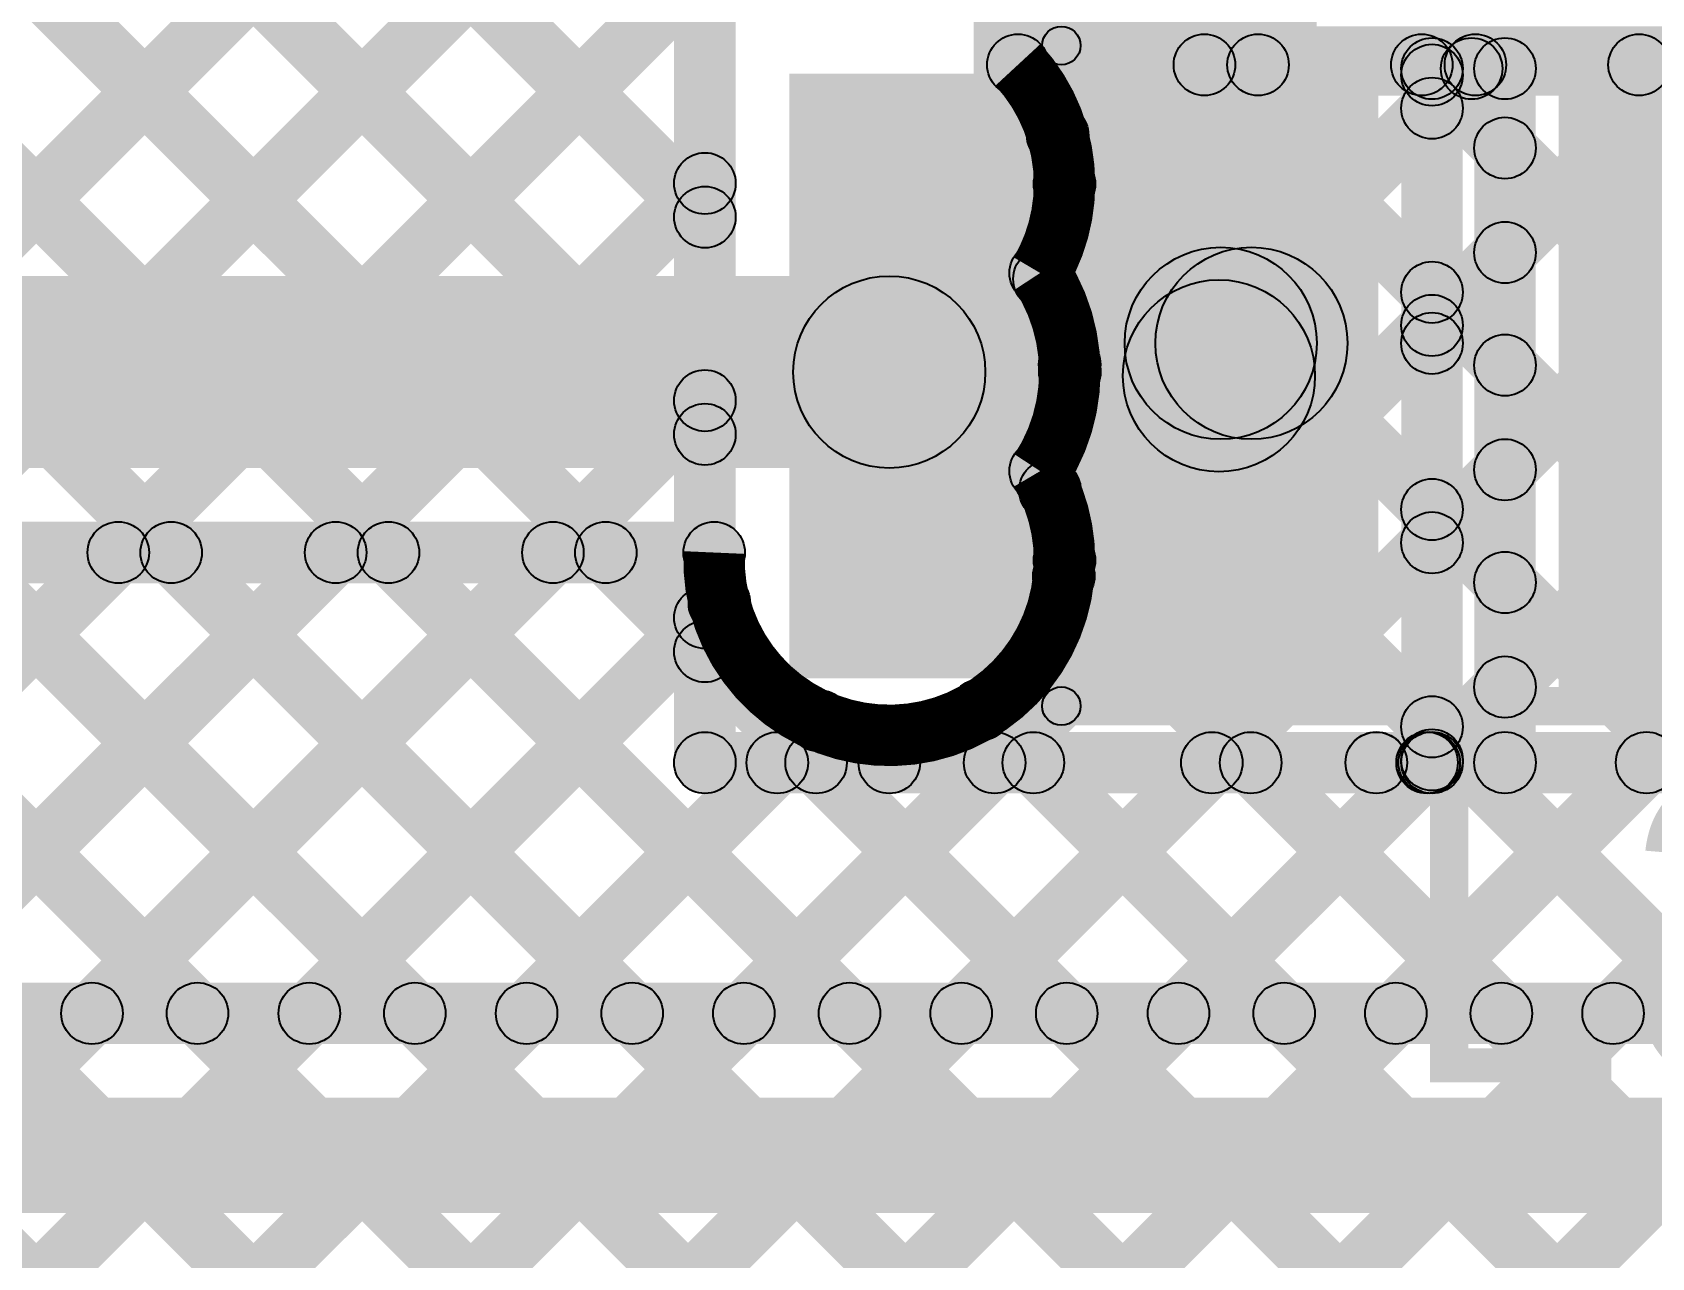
# Model space of a CAD drawing. Header units: millimetres. Extents: x -0.28 to 3.03, y -0.05 to 3.12.
# Drawn here: x 1.2805 to 1.4912, y 2.0712 to 2.2307 of the extents above; entities that cross this region are included whole.
import ezdxf

# ---------------------------------------------------------------- set-up
doc = ezdxf.new("R2010")
doc.units = ezdxf.units.MM
doc.header["$MEASUREMENT"] = 0
for name, color, linetype in [('BottomLayer', 5, 'Continuous'), ('TopLayer', 1, 'Continuous'), ('TopOverlay', 2, 'Continuous'), ('TopPaste', 8, 'Continuous'), ('TopSolder', 216, 'Continuous'), ('ViaHoleLayer', 16, 'Continuous')]:
    doc.layers.add(name, color=color, linetype=linetype)

# ---------------------------------------------------------------- blocks, each defined once
blk = doc.blocks.new('1239AS_H_1R0M_P2_15')
at = {"layer": 'TopLayer'}
for points in [[(-0.04921, 0.03937), (-0.01575, 0.03937), (-0.01575, -0.03937), (-0.04921, -0.03937)], [(0.01575, 0.03937), (0.04921, 0.03937), (0.04921, -0.03937), (0.01575, -0.03937)]]:
    blk.add_hatch(color=1, dxfattribs=at).paths.add_polyline_path(points)
at = {"layer": 'TopOverlay'}
h = blk.add_hatch(color=2, dxfattribs=at)
edge = h.paths.add_edge_path()
edge.add_arc((-0.053, 0.043), 0.0025, 0, 360)
h = blk.add_hatch(color=2, dxfattribs=at)
edge = h.paths.add_edge_path()
edge.add_arc((-0.053, 0.043), 0.0025, 0, 360)
for points in [[(0.053, 0.0455), (0.053, 0.0405), (-0.053, 0.0405), (-0.053, 0.0455)], [(-0.0555, 0.043), (-0.0505, 0.043), (-0.0505, -0.043), (-0.0555, -0.043)], [(0.0505, 0.043), (0.0555, 0.043), (0.0555, -0.043), (0.0505, -0.043)], [(0.053, -0.0405), (0.053, -0.0455), (-0.053, -0.0455), (-0.053, -0.0405)]]:
    blk.add_hatch(color=2, dxfattribs=at).paths.add_polyline_path(points)
h = blk.add_hatch(color=2, dxfattribs=at)
edge = h.paths.add_edge_path()
edge.add_arc((0.053, 0.043), 0.0025, 0, 360)
h = blk.add_hatch(color=2, dxfattribs=at)
edge = h.paths.add_edge_path()
edge.add_arc((0.053, 0.043), 0.0025, 0, 360)
h = blk.add_hatch(color=2, dxfattribs=at)
edge = h.paths.add_edge_path()
edge.add_arc((-0.053, -0.043), 0.0025, 0, 360)
h = blk.add_hatch(color=2, dxfattribs=at)
edge = h.paths.add_edge_path()
edge.add_arc((-0.053, -0.043), 0.0025, 0, 360)
h = blk.add_hatch(color=2, dxfattribs=at)
edge = h.paths.add_edge_path()
edge.add_arc((0.053, -0.043), 0.0025, 0, 360)
h = blk.add_hatch(color=2, dxfattribs=at)
edge = h.paths.add_edge_path()
edge.add_arc((0.053, -0.043), 0.0025, 0, 360)
at = {"layer": 'TopPaste'}
for points in [[(-0.04921, 0.03937), (-0.01575, 0.03937), (-0.01575, -0.03937), (-0.04921, -0.03937)], [(0.01575, 0.03937), (0.04921, 0.03937), (0.04921, -0.03937), (0.01575, -0.03937)]]:
    blk.add_hatch(color=8, dxfattribs=at).paths.add_polyline_path(points)
at = {"layer": 'TopSolder'}
for points in [[(-0.05321, 0.04337), (-0.01175, 0.04337), (-0.01175, -0.04337), (-0.05321, -0.04337)], [(0.01175, 0.04337), (0.05321, 0.04337), (0.05321, -0.04337), (0.01175, -0.04337)]]:
    blk.add_hatch(color=216, dxfattribs=at).paths.add_polyline_path(points)
at = {"layer": 'TopOverlay'}
for centre in [(-0.053, 0.043), (-0.053, 0.043), (0.053, 0.043), (0.053, 0.043), (-0.053, -0.043), (-0.053, -0.043), (0.053, -0.043), (0.053, -0.043)]:
    blk.add_circle(centre, 0.0025, dxfattribs=at)

msp = doc.modelspace()

# ---------------------------------------------------------------- hatches: boundary and pattern name
at = {"layer": 'BottomLayer'}
h = msp.add_hatch(color=5, dxfattribs=at)
edge = h.paths.add_edge_path()
edge.add_arc((1.40874, 2.2265), 0.004, 0, 360)
h = msp.add_hatch(color=5, dxfattribs=at)
edge = h.paths.add_edge_path()
edge.add_arc((1.40874, 2.2265), 0.004, 0, 360)
for points in [[(1.40874, 2.2225), (1.40874, 2.2305), (1.65827, 2.2305), (1.65827, 2.2225)], [(1.25676, 1.98103), (1.2511, 1.98668), (1.49375, 2.22933), (1.4994, 2.22367)], [(1.26736, 1.93506), (1.2617, 1.94071), (1.55031, 2.22933), (1.55597, 2.22367)], [(1.26779, 1.96377), (1.26213, 1.96943), (1.52203, 2.22933), (1.52769, 2.22367)], [(1.28778, 1.9272), (1.28212, 1.93285), (1.5786, 2.22933), (1.58425, 2.22367)], [(1.28945, 1.90058), (1.28379, 1.90624), (1.60688, 2.22933), (1.61254, 2.22367)], [(1.29075, 1.87359), (1.28509, 1.87925), (1.63517, 2.22933), (1.64082, 2.22367)], [(1.41496, 2.1958), (1.4093, 2.20145), (1.43718, 2.22933), (1.44283, 2.22367)], [(1.41574, 2.16829), (1.41008, 2.17395), (1.46546, 2.22933), (1.47112, 2.22367)], [(1.43019, 2.22367), (1.43585, 2.22933), (1.6024, 2.06278), (1.59674, 2.05712)], [(1.45848, 2.22367), (1.46414, 2.22933), (1.61497, 2.0785), (1.60931, 2.07284)], [(1.48676, 2.22367), (1.49242, 2.22933), (1.64162, 2.08013), (1.63596, 2.07447)], [(1.41109, 2.21449), (1.41675, 2.22015), (1.57454, 2.06236), (1.56888, 2.0567)], [(1.05275, 2.174), (1.05275, 2.199), (1.392, 2.199), (1.392, 2.174)], [(1.41265, 2.18465), (1.41831, 2.1903), (1.55968, 2.04893), (1.55402, 2.04328)], [(1.20026, 2.159), (1.20026, 2.167), (1.36921, 2.167), (1.36921, 2.159)], [(1.18577, 2.05146), (1.18011, 2.05712), (1.28882, 2.16583), (1.29448, 2.16017)], [(1.19566, 2.03307), (1.19, 2.03872), (1.31711, 2.16583), (1.32276, 2.16017)], [(1.21502, 2.02415), (1.20937, 2.0298), (1.34539, 2.16583), (1.35105, 2.16017)], [(1.21085, 2.16017), (1.21651, 2.16583), (1.4632, 1.91914), (1.45754, 1.91348)], [(1.23914, 2.16017), (1.24479, 2.16583), (1.47075, 1.93988), (1.46509, 1.93422)], [(1.26742, 2.16017), (1.27308, 2.16583), (1.48705, 1.95186), (1.48139, 1.9462)], [(1.2957, 2.16017), (1.30136, 2.16583), (1.48802, 1.97917), (1.48237, 1.97351)], [(1.32399, 2.16017), (1.32965, 2.16583), (1.5039, 1.99158), (1.49824, 1.98592)], [(1.35227, 2.16017), (1.35793, 2.16583), (1.51521, 2.00855), (1.50955, 2.0029)], [(1.41189, 2.15712), (1.41755, 2.16278), (1.54374, 2.03659), (1.53808, 2.03093)], [(1.22615, 2.00698), (1.22049, 2.01264), (1.36706, 2.15921), (1.37272, 2.15356)], [(1.20345, 2.13929), (1.20911, 2.14494), (1.46648, 1.88758), (1.46082, 1.88192)], [(1.24228, 1.99483), (1.23662, 2.00049), (1.38005, 2.14392), (1.38571, 2.13826)], [(1.40104, 2.13969), (1.4067, 2.14535), (1.53487, 2.01718), (1.52921, 2.01152)]]:
    msp.add_hatch(color=5, dxfattribs=at).paths.add_polyline_path(points)
h = msp.add_hatch(color=5, dxfattribs=at)
edge = h.paths.add_edge_path()
edge.add_arc((1.43302, 2.2265), 0.004, 0, 360)
h = msp.add_hatch(color=5, dxfattribs=at)
edge = h.paths.add_edge_path()
edge.add_arc((1.44, 2.2265), 0.004, 0, 360)
h = msp.add_hatch(color=5, dxfattribs=at)
edge = h.paths.add_edge_path()
edge.add_arc((1.46131, 2.2265), 0.004, 0, 360)
h = msp.add_hatch(color=5, dxfattribs=at)
edge = h.paths.add_edge_path()
edge.add_arc((1.46829, 2.2265), 0.004, 0, 360)
h = msp.add_hatch(color=5, dxfattribs=at)
edge = h.paths.add_edge_path()
edge.add_arc((1.48959, 2.2265), 0.004, 0, 360)
h = msp.add_hatch(color=5, dxfattribs=at)
edge = h.paths.add_edge_path()
edge.add_arc((1.392, 2.211), 0.01181, 0, 360)
h = msp.add_hatch(color=5, dxfattribs=at)
edge = h.paths.add_edge_path()
edge.add_arc((1.41392, 2.21732), 0.004, 0, 360)
h = msp.add_hatch(color=5, dxfattribs=at)
edge = h.paths.add_edge_path()
edge.add_arc((1.41481, 2.211), 0.004, 0, 360)
h = msp.add_hatch(color=5, dxfattribs=at)
edge = h.paths.add_edge_path()
edge.add_arc((1.41481, 2.211), 0.004, 0, 360)
h = msp.add_hatch(color=5, dxfattribs=at)
edge = h.paths.add_edge_path()
edge.add_arc((1.41164, 2.1994), 0.004, 0, 360)
h = msp.add_hatch(color=5, dxfattribs=at)
edge = h.paths.add_edge_path()
edge.add_arc((1.41164, 2.1994), 0.004, 0, 360)
h = msp.add_hatch(color=5, dxfattribs=at)
edge = h.paths.add_edge_path()
edge.add_arc((1.41213, 2.19863), 0.004, 0, 360)
h = msp.add_hatch(color=5, dxfattribs=at)
edge = h.paths.add_edge_path()
edge.add_arc((1.392, 2.1865), 0.0125, 0, 360)
h = msp.add_hatch(color=5, dxfattribs=at)
edge = h.paths.add_edge_path()
edge.add_arc((1.392, 2.1865), 0.01181, 0, 360)
h = msp.add_hatch(color=5, dxfattribs=at)
edge = h.paths.add_edge_path()
edge.add_arc((1.41548, 2.18747), 0.004, 0, 360)
h = msp.add_hatch(color=5, dxfattribs=at)
edge = h.paths.add_edge_path()
edge.add_arc((1.4155, 2.1865), 0.004, 0, 360)
h = msp.add_hatch(color=5, dxfattribs=at)
edge = h.paths.add_edge_path()
edge.add_arc((1.4155, 2.1865), 0.004, 0, 360)
h = msp.add_hatch(color=5, dxfattribs=at)
edge = h.paths.add_edge_path()
edge.add_arc((1.41164, 2.1736), 0.004, 0, 360)
h = msp.add_hatch(color=5, dxfattribs=at)
edge = h.paths.add_edge_path()
edge.add_arc((1.41164, 2.1736), 0.004, 0, 360)
h = msp.add_hatch(color=5, dxfattribs=at)
edge = h.paths.add_edge_path()
edge.add_arc((1.41291, 2.17112), 0.004, 0, 360)
h = msp.add_hatch(color=5, dxfattribs=at)
edge = h.paths.add_edge_path()
edge.add_arc((1.392, 2.162), 0.01181, 0, 360)
h = msp.add_hatch(color=5, dxfattribs=at)
edge = h.paths.add_edge_path()
edge.add_arc((1.29165, 2.163), 0.004, 0, 360)
h = msp.add_hatch(color=5, dxfattribs=at)
edge = h.paths.add_edge_path()
edge.add_arc((1.29853, 2.163), 0.004, 0, 360)
h = msp.add_hatch(color=5, dxfattribs=at)
edge = h.paths.add_edge_path()
edge.add_arc((1.31994, 2.163), 0.004, 0, 360)
h = msp.add_hatch(color=5, dxfattribs=at)
edge = h.paths.add_edge_path()
edge.add_arc((1.32682, 2.163), 0.004, 0, 360)
h = msp.add_hatch(color=5, dxfattribs=at)
edge = h.paths.add_edge_path()
edge.add_arc((1.34822, 2.163), 0.004, 0, 360)
h = msp.add_hatch(color=5, dxfattribs=at)
edge = h.paths.add_edge_path()
edge.add_arc((1.3551, 2.163), 0.004, 0, 360)
h = msp.add_hatch(color=5, dxfattribs=at)
edge = h.paths.add_edge_path()
edge.add_arc((1.36921, 2.163), 0.004, 0, 360)
h = msp.add_hatch(color=5, dxfattribs=at)
edge = h.paths.add_edge_path()
edge.add_arc((1.36921, 2.163), 0.004, 0, 360)
h = msp.add_hatch(color=5, dxfattribs=at)
edge = h.paths.add_edge_path()
edge.add_arc((1.41481, 2.162), 0.004, 0, 360)
h = msp.add_hatch(color=5, dxfattribs=at)
edge = h.paths.add_edge_path()
edge.add_arc((1.41481, 2.162), 0.004, 0, 360)
h = msp.add_hatch(color=5, dxfattribs=at)
edge = h.paths.add_edge_path()
edge.add_arc((1.41472, 2.15995), 0.004, 0, 360)
h = msp.add_hatch(color=5, dxfattribs=at)
edge = h.paths.add_edge_path()
edge.add_arc((1.36989, 2.15639), 0.004, 0, 360)
h = msp.add_hatch(color=5, dxfattribs=at)
edge = h.paths.add_edge_path()
edge.add_arc((1.40387, 2.14252), 0.004, 0, 360)
h = msp.add_hatch(color=5, dxfattribs=at)
edge = h.paths.add_edge_path()
edge.add_arc((1.38288, 2.14109), 0.004, 0, 360)
at = {"layer": 'TopLayer'}
for points in [[(1.11153, 2.45749), (1.11718, 2.46314), (1.37083, 2.2095), (1.36517, 2.20384)], [(1.09739, 2.44334), (1.10304, 2.449), (1.37083, 2.18121), (1.36517, 2.17556)], [(1.08324, 2.4292), (1.0889, 2.43486), (1.37083, 2.15293), (1.36517, 2.14727)], [(1.0691, 2.41506), (1.07476, 2.42072), (1.38965, 2.10583), (1.38399, 2.10017)], [(1.05496, 2.40092), (1.06062, 2.40657), (1.36136, 2.10583), (1.3557, 2.10017)], [(1.04082, 2.38677), (1.04647, 2.39243), (1.33308, 2.10583), (1.32742, 2.10017)], [(1.02667, 2.37263), (1.03233, 2.37829), (1.30479, 2.10583), (1.29914, 2.10017)], [(1.403, 2.14663), (1.44439, 2.14663), (1.44439, 2.33), (1.403, 2.33)], [(1.17791, 2.10017), (1.17226, 2.10583), (1.38917, 2.32275), (1.39483, 2.31709)], [(1.2062, 2.10017), (1.20054, 2.10583), (1.38917, 2.29446), (1.39483, 2.2888)], [(1.44764, 2.19024), (1.42264, 2.19024), (1.42264, 2.27376), (1.44764, 2.27376)], [(1.23448, 2.10017), (1.22882, 2.10583), (1.38917, 2.26618), (1.39483, 2.26052)], [(1.372, 2.13563), (1.364, 2.13563), (1.364, 2.23637), (1.372, 2.23637)], [(1.46264, 2.22201), (1.46264, 2.23001), (1.47214, 2.23001), (1.47214, 2.22201)], [(1.46547, 2.21802), (1.45981, 2.22368), (1.46497, 2.22884), (1.47063, 2.22318)], [(1.45981, 2.22234), (1.46547, 2.22799), (1.47497, 2.2185), (1.46931, 2.21284)], [(1.46664, 2.19024), (1.45864, 2.19024), (1.45864, 2.22601), (1.46664, 2.22601)], [(1.47614, 2.13564), (1.46814, 2.13564), (1.46814, 2.22601), (1.47614, 2.22601)], [(1.379, 2.14663), (1.451, 2.14663), (1.451, 2.22537), (1.379, 2.22537)], [(1.26276, 2.10017), (1.25711, 2.10583), (1.36517, 2.21389), (1.37083, 2.20824)], [(1.46547, 2.18974), (1.45981, 2.1954), (1.46931, 2.20489), (1.47497, 2.19923)], [(1.44375, 2.17717), (1.42607, 2.19485), (1.4303, 2.19908), (1.44798, 2.1814)], [(1.45981, 2.19405), (1.46547, 2.19971), (1.47497, 2.19021), (1.46931, 2.18456)], [(1.46664, 2.13564), (1.45864, 2.13564), (1.45864, 2.19024), (1.46664, 2.19024)], [(1.29105, 2.10017), (1.28539, 2.10583), (1.36517, 2.18561), (1.37083, 2.17995)], [(1.46547, 2.16145), (1.45981, 2.16711), (1.46931, 2.17661), (1.47497, 2.17095)], [(1.45981, 2.16577), (1.46547, 2.17143), (1.47497, 2.16193), (1.46931, 2.15627)], [(1.31933, 2.10017), (1.31368, 2.10583), (1.36517, 2.15732), (1.37083, 2.15167)], [(1.46547, 2.13317), (1.45981, 2.13883), (1.46931, 2.14832), (1.47497, 2.14267)], [(1.45981, 2.13748), (1.46547, 2.14314), (1.50278, 2.10583), (1.49713, 2.10017)], [(1.368, 2.13163), (1.368, 2.13963), (1.392, 2.13963), (1.392, 2.13163)], [(1.392, 2.13163), (1.392, 2.13963), (1.45539, 2.13963), (1.45539, 2.13163)], [(1.392, 2.13163), (1.392, 2.13963), (1.45539, 2.13963), (1.45539, 2.13163)], [(1.45539, 2.13164), (1.45539, 2.13964), (1.462, 2.13964), (1.462, 2.13164)], [(1.45539, 2.13163), (1.45539, 2.13963), (1.462, 2.13963), (1.462, 2.13163)], [(1.47214, 2.13164), (1.47214, 2.13964), (1.5276, 2.13964), (1.5276, 2.13164)], [(1.34762, 2.10017), (1.34196, 2.10583), (1.37459, 2.13846), (1.38025, 2.13281)], [(1.3759, 2.10017), (1.37025, 2.10583), (1.40288, 2.13846), (1.40854, 2.13281)], [(1.37964, 2.13281), (1.3853, 2.13846), (1.41793, 2.10583), (1.41227, 2.10017)], [(1.40419, 2.10017), (1.39853, 2.10583), (1.43116, 2.13846), (1.43682, 2.13281)], [(1.40792, 2.13281), (1.41358, 2.13846), (1.44621, 2.10583), (1.44056, 2.10017)], [(1.43247, 2.10017), (1.42681, 2.10583), (1.45945, 2.13847), (1.46511, 2.13281)], [(1.43621, 2.13281), (1.44186, 2.13846), (1.4745, 2.10583), (1.46884, 2.10017)], [(1.46076, 2.10017), (1.4551, 2.10583), (1.48774, 2.13847), (1.49339, 2.13281)], [(1.48904, 2.10017), (1.48338, 2.10583), (1.51602, 2.13847), (1.52168, 2.13281)], [(1.08166, 2.099), (1.08166, 2.107), (1.95, 2.107), (1.95, 2.099)], [(1.074, 2.077), (1.074, 2.092), (1.95, 2.092), (1.95, 2.077)]]:
    msp.add_hatch(color=1, dxfattribs=at).paths.add_polyline_path(points)
h = msp.add_hatch(color=1, dxfattribs=at)
edge = h.paths.add_edge_path()
edge.add_arc((1.46264, 2.22601), 0.004, 0, 360)
h = msp.add_hatch(color=1, dxfattribs=at)
edge = h.paths.add_edge_path()
edge.add_arc((1.46264, 2.22601), 0.004, 0, 360)
h = msp.add_hatch(color=1, dxfattribs=at)
edge = h.paths.add_edge_path()
edge.add_arc((1.4678, 2.22601), 0.004, 0, 360)
h = msp.add_hatch(color=1, dxfattribs=at)
edge = h.paths.add_edge_path()
edge.add_arc((1.47214, 2.22601), 0.004, 0, 360)
h = msp.add_hatch(color=1, dxfattribs=at)
edge = h.paths.add_edge_path()
edge.add_arc((1.47214, 2.22601), 0.004, 0, 360)
h = msp.add_hatch(color=1, dxfattribs=at)
edge = h.paths.add_edge_path()
edge.add_arc((1.46264, 2.22517), 0.004, 0, 360)
h = msp.add_hatch(color=1, dxfattribs=at)
edge = h.paths.add_edge_path()
edge.add_arc((1.46264, 2.22085), 0.004, 0, 360)
h = msp.add_hatch(color=1, dxfattribs=at)
edge = h.paths.add_edge_path()
edge.add_arc((1.392, 2.211), 0.01181, 0, 360)
h = msp.add_hatch(color=1, dxfattribs=at)
edge = h.paths.add_edge_path()
edge.add_arc((1.47214, 2.21567), 0.004, 0, 360)
h = msp.add_hatch(color=1, dxfattribs=at)
edge = h.paths.add_edge_path()
edge.add_arc((1.368, 2.21106), 0.004, 0, 360)
h = msp.add_hatch(color=1, dxfattribs=at)
edge = h.paths.add_edge_path()
edge.add_arc((1.368, 2.20667), 0.004, 0, 360)
h = msp.add_hatch(color=1, dxfattribs=at)
edge = h.paths.add_edge_path()
edge.add_arc((1.47214, 2.20206), 0.004, 0, 360)
h = msp.add_hatch(color=1, dxfattribs=at)
edge = h.paths.add_edge_path()
edge.add_arc((1.43514, 2.19024), 0.0125, 0, 360)
h = msp.add_hatch(color=1, dxfattribs=at)
edge = h.paths.add_edge_path()
edge.add_arc((1.43914, 2.19024), 0.0125, 0, 360)
h = msp.add_hatch(color=1, dxfattribs=at)
edge = h.paths.add_edge_path()
edge.add_arc((1.46264, 2.19688), 0.004, 0, 360)
h = msp.add_hatch(color=1, dxfattribs=at)
edge = h.paths.add_edge_path()
edge.add_arc((1.392, 2.1865), 0.01181, 0, 360)
h = msp.add_hatch(color=1, dxfattribs=at)
edge = h.paths.add_edge_path()
edge.add_arc((1.43491, 2.18601), 0.0125, 0, 360)
h = msp.add_hatch(color=1, dxfattribs=at)
edge = h.paths.add_edge_path()
edge.add_arc((1.46264, 2.19257), 0.004, 0, 360)
h = msp.add_hatch(color=1, dxfattribs=at)
edge = h.paths.add_edge_path()
edge.add_arc((1.46264, 2.19024), 0.004, 0, 360)
h = msp.add_hatch(color=1, dxfattribs=at)
edge = h.paths.add_edge_path()
edge.add_arc((1.46264, 2.19024), 0.004, 0, 360)
h = msp.add_hatch(color=1, dxfattribs=at)
edge = h.paths.add_edge_path()
edge.add_arc((1.47214, 2.18739), 0.004, 0, 360)
h = msp.add_hatch(color=1, dxfattribs=at)
edge = h.paths.add_edge_path()
edge.add_arc((1.368, 2.18278), 0.004, 0, 360)
h = msp.add_hatch(color=1, dxfattribs=at)
edge = h.paths.add_edge_path()
edge.add_arc((1.368, 2.17839), 0.004, 0, 360)
h = msp.add_hatch(color=1, dxfattribs=at)
edge = h.paths.add_edge_path()
edge.add_arc((1.47214, 2.17378), 0.004, 0, 360)
h = msp.add_hatch(color=1, dxfattribs=at)
edge = h.paths.add_edge_path()
edge.add_arc((1.392, 2.162), 0.01181, 0, 360)
h = msp.add_hatch(color=1, dxfattribs=at)
edge = h.paths.add_edge_path()
edge.add_arc((1.46264, 2.1686), 0.004, 0, 360)
h = msp.add_hatch(color=1, dxfattribs=at)
edge = h.paths.add_edge_path()
edge.add_arc((1.46264, 2.16428), 0.004, 0, 360)
h = msp.add_hatch(color=1, dxfattribs=at)
edge = h.paths.add_edge_path()
edge.add_arc((1.47214, 2.1591), 0.004, 0, 360)
h = msp.add_hatch(color=1, dxfattribs=at)
edge = h.paths.add_edge_path()
edge.add_arc((1.368, 2.1545), 0.004, 0, 360)
h = msp.add_hatch(color=1, dxfattribs=at)
edge = h.paths.add_edge_path()
edge.add_arc((1.368, 2.1501), 0.004, 0, 360)
h = msp.add_hatch(color=1, dxfattribs=at)
edge = h.paths.add_edge_path()
edge.add_arc((1.47214, 2.14549), 0.004, 0, 360)
h = msp.add_hatch(color=1, dxfattribs=at)
edge = h.paths.add_edge_path()
edge.add_arc((1.46264, 2.14031), 0.004, 0, 360)
h = msp.add_hatch(color=1, dxfattribs=at)
edge = h.paths.add_edge_path()
edge.add_arc((1.368, 2.13563), 0.004, 0, 360)
h = msp.add_hatch(color=1, dxfattribs=at)
edge = h.paths.add_edge_path()
edge.add_arc((1.368, 2.13563), 0.004, 0, 360)
h = msp.add_hatch(color=1, dxfattribs=at)
edge = h.paths.add_edge_path()
edge.add_arc((1.37742, 2.13563), 0.004, 0, 360)
h = msp.add_hatch(color=1, dxfattribs=at)
edge = h.paths.add_edge_path()
edge.add_arc((1.38247, 2.13563), 0.004, 0, 360)
h = msp.add_hatch(color=1, dxfattribs=at)
edge = h.paths.add_edge_path()
edge.add_arc((1.392, 2.13563), 0.004, 0, 360)
h = msp.add_hatch(color=1, dxfattribs=at)
edge = h.paths.add_edge_path()
edge.add_arc((1.392, 2.13563), 0.004, 0, 360)
h = msp.add_hatch(color=1, dxfattribs=at)
edge = h.paths.add_edge_path()
edge.add_arc((1.392, 2.13563), 0.004, 0, 360)
h = msp.add_hatch(color=1, dxfattribs=at)
edge = h.paths.add_edge_path()
edge.add_arc((1.40571, 2.13563), 0.004, 0, 360)
h = msp.add_hatch(color=1, dxfattribs=at)
edge = h.paths.add_edge_path()
edge.add_arc((1.41075, 2.13563), 0.004, 0, 360)
h = msp.add_hatch(color=1, dxfattribs=at)
edge = h.paths.add_edge_path()
edge.add_arc((1.43399, 2.13563), 0.004, 0, 360)
h = msp.add_hatch(color=1, dxfattribs=at)
edge = h.paths.add_edge_path()
edge.add_arc((1.43904, 2.13563), 0.004, 0, 360)
h = msp.add_hatch(color=1, dxfattribs=at)
edge = h.paths.add_edge_path()
edge.add_arc((1.45539, 2.13564), 0.004, 0, 360)
h = msp.add_hatch(color=1, dxfattribs=at)
edge = h.paths.add_edge_path()
edge.add_arc((1.45539, 2.13563), 0.004, 0, 360)
h = msp.add_hatch(color=1, dxfattribs=at)
edge = h.paths.add_edge_path()
edge.add_arc((1.45539, 2.13563), 0.004, 0, 360)
h = msp.add_hatch(color=1, dxfattribs=at)
edge = h.paths.add_edge_path()
edge.add_arc((1.45539, 2.13563), 0.004, 0, 360)
h = msp.add_hatch(color=1, dxfattribs=at)
edge = h.paths.add_edge_path()
edge.add_arc((1.462, 2.13564), 0.004, 0, 360)
h = msp.add_hatch(color=1, dxfattribs=at)
edge = h.paths.add_edge_path()
edge.add_arc((1.462, 2.13563), 0.004, 0, 360)
h = msp.add_hatch(color=1, dxfattribs=at)
edge = h.paths.add_edge_path()
edge.add_arc((1.46228, 2.13564), 0.004, 0, 360)
h = msp.add_hatch(color=1, dxfattribs=at)
edge = h.paths.add_edge_path()
edge.add_arc((1.46264, 2.136), 0.004, 0, 360)
h = msp.add_hatch(color=1, dxfattribs=at)
edge = h.paths.add_edge_path()
edge.add_arc((1.46264, 2.13564), 0.004, 0, 360)
h = msp.add_hatch(color=1, dxfattribs=at)
edge = h.paths.add_edge_path()
edge.add_arc((1.47214, 2.13564), 0.004, 0, 360)
h = msp.add_hatch(color=1, dxfattribs=at)
edge = h.paths.add_edge_path()
edge.add_arc((1.47214, 2.13564), 0.004, 0, 360)
h = msp.add_hatch(color=1, dxfattribs=at)
edge = h.paths.add_edge_path()
edge.add_arc((1.49057, 2.13564), 0.004, 0, 360)
h = msp.add_hatch(color=1, dxfattribs=at)
edge = h.paths.add_edge_path()
edge.add_arc((1.28822, 2.103), 0.004, 0, 360)
h = msp.add_hatch(color=1, dxfattribs=at)
edge = h.paths.add_edge_path()
edge.add_arc((1.30196, 2.103), 0.004, 0, 360)
h = msp.add_hatch(color=1, dxfattribs=at)
edge = h.paths.add_edge_path()
edge.add_arc((1.31651, 2.103), 0.004, 0, 360)
h = msp.add_hatch(color=1, dxfattribs=at)
edge = h.paths.add_edge_path()
edge.add_arc((1.33025, 2.103), 0.004, 0, 360)
h = msp.add_hatch(color=1, dxfattribs=at)
edge = h.paths.add_edge_path()
edge.add_arc((1.34479, 2.103), 0.004, 0, 360)
h = msp.add_hatch(color=1, dxfattribs=at)
edge = h.paths.add_edge_path()
edge.add_arc((1.35853, 2.103), 0.004, 0, 360)
h = msp.add_hatch(color=1, dxfattribs=at)
edge = h.paths.add_edge_path()
edge.add_arc((1.37307, 2.103), 0.004, 0, 360)
h = msp.add_hatch(color=1, dxfattribs=at)
edge = h.paths.add_edge_path()
edge.add_arc((1.38682, 2.103), 0.004, 0, 360)
h = msp.add_hatch(color=1, dxfattribs=at)
edge = h.paths.add_edge_path()
edge.add_arc((1.40136, 2.103), 0.004, 0, 360)
h = msp.add_hatch(color=1, dxfattribs=at)
edge = h.paths.add_edge_path()
edge.add_arc((1.4151, 2.103), 0.004, 0, 360)
h = msp.add_hatch(color=1, dxfattribs=at)
edge = h.paths.add_edge_path()
edge.add_arc((1.42964, 2.103), 0.004, 0, 360)
h = msp.add_hatch(color=1, dxfattribs=at)
edge = h.paths.add_edge_path()
edge.add_arc((1.44339, 2.103), 0.004, 0, 360)
h = msp.add_hatch(color=1, dxfattribs=at)
edge = h.paths.add_edge_path()
edge.add_arc((1.45793, 2.103), 0.004, 0, 360)
h = msp.add_hatch(color=1, dxfattribs=at)
edge = h.paths.add_edge_path()
edge.add_arc((1.47167, 2.103), 0.004, 0, 360)
h = msp.add_hatch(color=1, dxfattribs=at)
edge = h.paths.add_edge_path()
edge.add_arc((1.48621, 2.103), 0.004, 0, 360)
at = {"layer": 'ViaHoleLayer'}
h = msp.add_hatch(color=16, dxfattribs=at)
edge = h.paths.add_edge_path()
edge.add_arc((1.392, 2.211), 0.00591, 0, 360)
h = msp.add_hatch(color=16, dxfattribs=at)
edge = h.paths.add_edge_path()
edge.add_arc((1.392, 2.1865), 0.00591, 0, 360)
h = msp.add_hatch(color=16, dxfattribs=at)
edge = h.paths.add_edge_path()
edge.add_arc((1.392, 2.162), 0.00591, 0, 360)

# ---------------------------------------------------------------- linework, layer by layer
at = {"layer": 'BottomLayer', "const_width": 0.008}
for points in [[(1.40874, 2.2265, -0.188972), (1.41481, 2.211)], [(1.41481, 2.211, -0.134149), (1.41164, 2.1994)], [(1.41164, 2.1994, -0.146319), (1.4155, 2.1865)], [(1.4155, 2.1865, -0.146319), (1.41164, 2.1736)], [(1.41164, 2.1736, -0.134149), (1.41481, 2.162)], [(1.41481, 2.162, -1.02217), (1.36921, 2.163)]]:
    msp.add_lwpolyline(points, format="xyb", dxfattribs=at)
at = {"layer": 'BottomLayer'}
for centre, radius in [((1.40874, 2.2265), 0.004), ((1.40874, 2.2265), 0.004), ((1.43302, 2.2265), 0.004), ((1.44, 2.2265), 0.004), ((1.46131, 2.2265), 0.004), ((1.46829, 2.2265), 0.004), ((1.48959, 2.2265), 0.004), ((1.41392, 2.21732), 0.004), ((1.41481, 2.211), 0.004), ((1.41481, 2.211), 0.004), ((1.41164, 2.1994), 0.004), ((1.41164, 2.1994), 0.004), ((1.41213, 2.19863), 0.004), ((1.392, 2.1865), 0.0125), ((1.41548, 2.18747), 0.004), ((1.4155, 2.1865), 0.004), ((1.4155, 2.1865), 0.004), ((1.41164, 2.1736), 0.004), ((1.41164, 2.1736), 0.004), ((1.41291, 2.17112), 0.004), ((1.29165, 2.163), 0.004), ((1.29853, 2.163), 0.004), ((1.31994, 2.163), 0.004), ((1.32682, 2.163), 0.004), ((1.34822, 2.163), 0.004), ((1.3551, 2.163), 0.004), ((1.36921, 2.163), 0.004), ((1.36921, 2.163), 0.004), ((1.41481, 2.162), 0.004), ((1.41481, 2.162), 0.004), ((1.41472, 2.15995), 0.004), ((1.36989, 2.15639), 0.004), ((1.40387, 2.14252), 0.004), ((1.38288, 2.14109), 0.004)]:
    msp.add_circle(centre, radius, dxfattribs=at)
at = {"layer": 'TopLayer'}
for centre, radius in [((1.46264, 2.22601), 0.004), ((1.46264, 2.22601), 0.004), ((1.4678, 2.22601), 0.004), ((1.47214, 2.22601), 0.004), ((1.47214, 2.22601), 0.004), ((1.46264, 2.22517), 0.004), ((1.46264, 2.22085), 0.004), ((1.47214, 2.21567), 0.004), ((1.368, 2.21106), 0.004), ((1.368, 2.20667), 0.004), ((1.47214, 2.20206), 0.004), ((1.43514, 2.19024), 0.0125), ((1.43914, 2.19024), 0.0125), ((1.46264, 2.19688), 0.004), ((1.43491, 2.18601), 0.0125), ((1.46264, 2.19257), 0.004), ((1.46264, 2.19024), 0.004), ((1.46264, 2.19024), 0.004), ((1.47214, 2.18739), 0.004), ((1.368, 2.18278), 0.004), ((1.368, 2.17839), 0.004), ((1.47214, 2.17378), 0.004), ((1.46264, 2.1686), 0.004), ((1.46264, 2.16428), 0.004), ((1.47214, 2.1591), 0.004), ((1.368, 2.1545), 0.004), ((1.368, 2.1501), 0.004), ((1.47214, 2.14549), 0.004), ((1.46264, 2.14031), 0.004), ((1.368, 2.13563), 0.004), ((1.368, 2.13563), 0.004), ((1.37742, 2.13563), 0.004), ((1.38247, 2.13563), 0.004), ((1.392, 2.13563), 0.004), ((1.392, 2.13563), 0.004), ((1.392, 2.13563), 0.004), ((1.40571, 2.13563), 0.004), ((1.41075, 2.13563), 0.004), ((1.43399, 2.13563), 0.004), ((1.43904, 2.13563), 0.004), ((1.45539, 2.13564), 0.004), ((1.45539, 2.13563), 0.004), ((1.45539, 2.13563), 0.004), ((1.45539, 2.13563), 0.004), ((1.462, 2.13564), 0.004), ((1.462, 2.13563), 0.004), ((1.46228, 2.13564), 0.004), ((1.46264, 2.136), 0.004), ((1.46264, 2.13564), 0.004), ((1.47214, 2.13564), 0.004), ((1.47214, 2.13564), 0.004), ((1.49057, 2.13564), 0.004), ((1.28822, 2.103), 0.004), ((1.30196, 2.103), 0.004), ((1.31651, 2.103), 0.004), ((1.33025, 2.103), 0.004), ((1.34479, 2.103), 0.004), ((1.35853, 2.103), 0.004), ((1.37307, 2.103), 0.004), ((1.38682, 2.103), 0.004), ((1.40136, 2.103), 0.004), ((1.4151, 2.103), 0.004), ((1.42964, 2.103), 0.004), ((1.44339, 2.103), 0.004), ((1.45793, 2.103), 0.004), ((1.47167, 2.103), 0.004), ((1.48621, 2.103), 0.004)]:
    msp.add_circle(centre, radius, dxfattribs=at)

# ---------------------------------------------------------------- block references
at = {"rotation": 180}
msp.add_blockref('1239AS_H_1R0M_P2_15', (1.46739, 2.18601), dxfattribs=at)

# ---------------------------------------------------------------- texts
at = {"layer": 'TopOverlay'}
msp.add_text('L3', height=0.04, dxfattribs=at).set_placement((1.458, 2.094))

doc.saveas('drawing.dxf')
